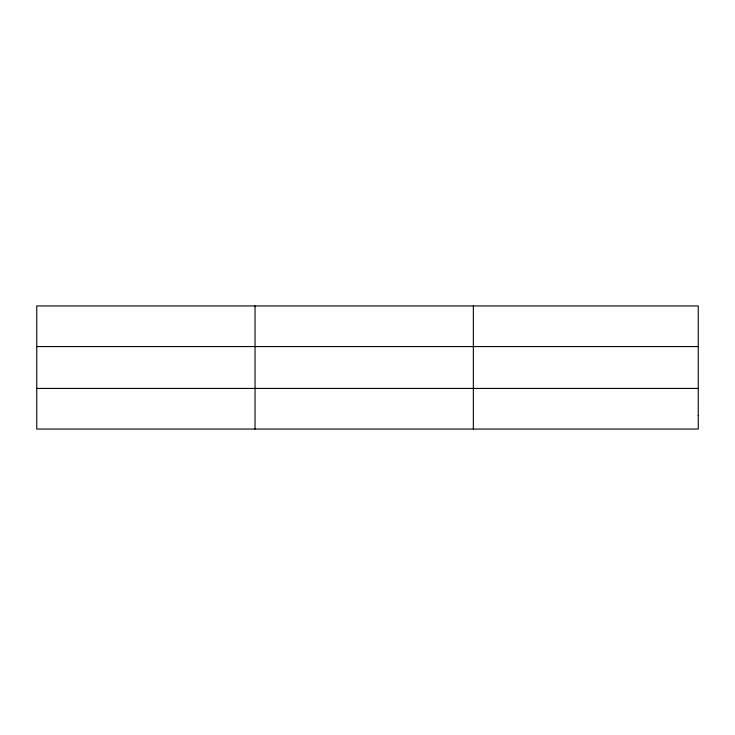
<?xml version="1.0" encoding="UTF-8"?>
<svg xmlns="http://www.w3.org/2000/svg" width="735" height="735" viewBox="0 0 735 735"><rect width="100%" height="100%" fill="white"/><g stroke="black" fill="none" stroke-linecap="round" stroke-linejoin="round"><path stroke-width="1.1" d="M255.045 305.944L255.045 429.056M36.75 346.571L698.25 346.571M36.75 388.429L698.25 388.429M473.34 305.944L473.34 429.056M698.25 415.514L698.25 429.056L36.75 429.056L36.75 305.944L698.25 305.944L698.25 415.514"/></g></svg>
